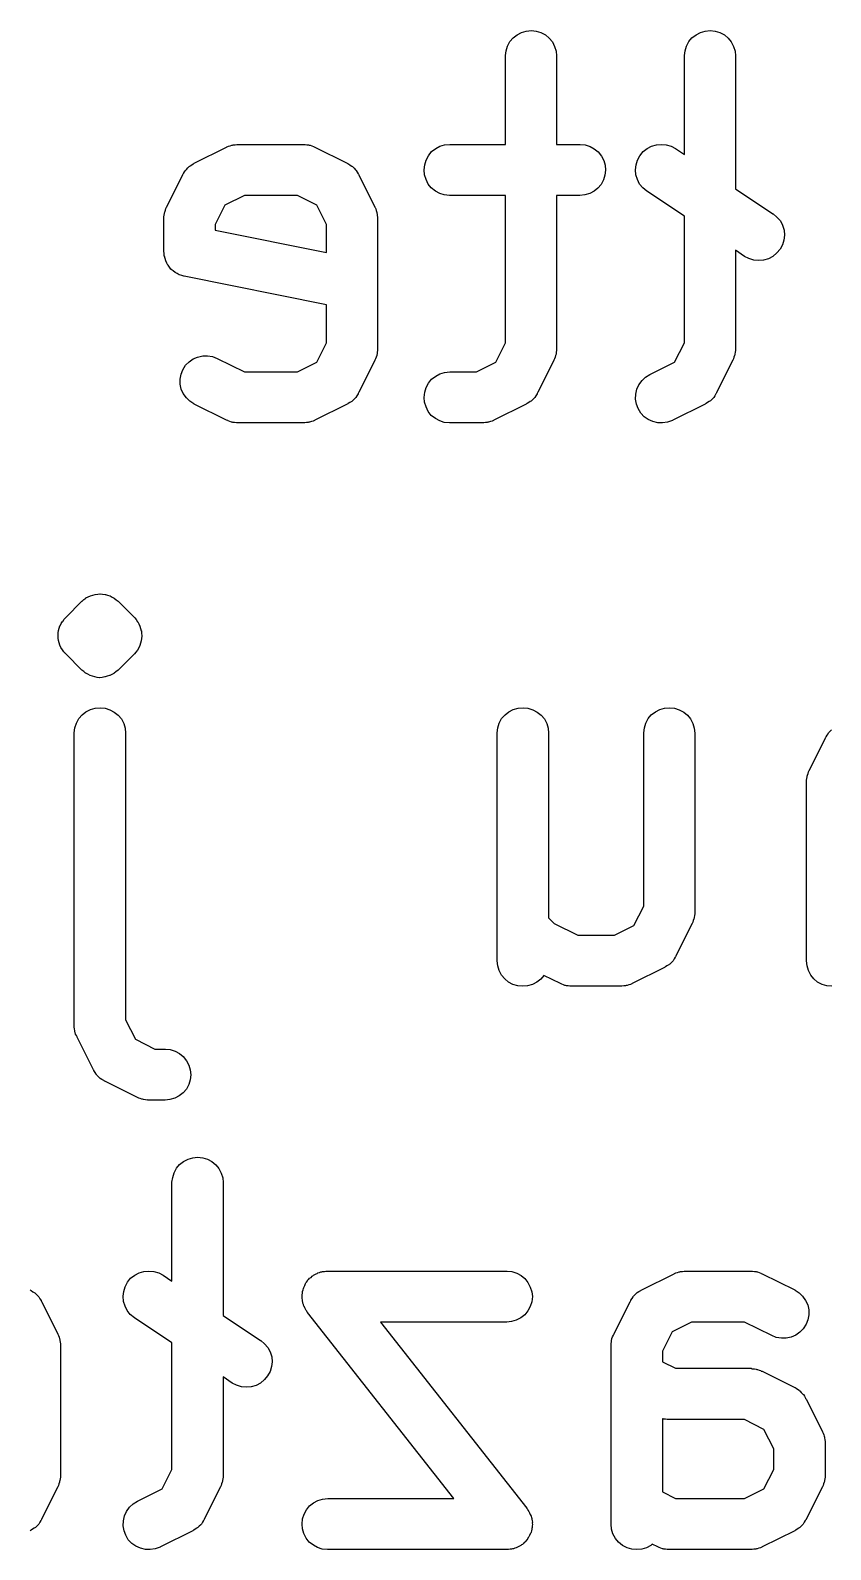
# Model space of a CAD drawing. Extents: x 131.5 to 184.4, y -145.8 to -137.7.
# Drawn here: x 167.382 to 169.724, y -145.467 to -141.017 of the extents above; entities that cross this region are included whole.
import ezdxf

# ---------------------------------------------------------------- set-up
doc = ezdxf.new("R2010")
doc.units = 0
doc.layers.add('BLACK', color=7, linetype='CONTINUOUS')

msp = doc.modelspace()

# ---------------------------------------------------------------- linework, layer by layer
at = {"layer": 'BLACK', "linetype": 'CONTINUOUS'}
for p, q in [((168.819, -141.023), (168.833, -141.019)), ((168.833, -141.019), (168.848, -141.017)), ((168.848, -141.017), (168.862, -141.019)), ((168.862, -141.019), (168.876, -141.023)), ((169.343, -141.023), (169.357, -141.019)), ((169.357, -141.019), (169.371, -141.017)), ((169.371, -141.017), (169.386, -141.019)), ((169.386, -141.019), (169.4, -141.023)), ((168.774, -141.077), (168.778, -141.063)), ((168.778, -141.063), (168.785, -141.05)), ((168.785, -141.05), (168.795, -141.039)), ((168.795, -141.039), (168.806, -141.03)), ((168.806, -141.03), (168.819, -141.023)), ((168.876, -141.023), (168.889, -141.03)), ((168.889, -141.03), (168.9, -141.04)), ((168.9, -141.04), (168.91, -141.051)), ((168.91, -141.051), (168.916, -141.064)), ((168.916, -141.064), (168.921, -141.078)), ((169.298, -141.077), (169.302, -141.063)), ((169.302, -141.063), (169.309, -141.05)), ((169.309, -141.05), (169.318, -141.039)), ((169.318, -141.039), (169.33, -141.03)), ((169.33, -141.03), (169.343, -141.023)), ((169.4, -141.023), (169.413, -141.03)), ((169.413, -141.03), (169.424, -141.04)), ((169.424, -141.04), (169.433, -141.051)), ((169.433, -141.051), (169.44, -141.064)), ((169.44, -141.064), (169.445, -141.078)), ((168.772, -141.091), (168.774, -141.077)), ((168.772, -141.092), (168.772, -141.091)), ((168.772, -141.351), (168.772, -141.092)), ((168.921, -141.078), (168.922, -141.092)), ((168.922, -141.092), (168.922, -141.351)), ((169.296, -141.091), (169.298, -141.077)), ((169.296, -141.092), (169.296, -141.091)), ((169.296, -141.381), (169.296, -141.092)), ((169.445, -141.078), (169.446, -141.092)), ((169.446, -141.092), (169.446, -141.481)), ((167.861, -141.406), (167.956, -141.359)), ((167.956, -141.359), (167.957, -141.358)), ((167.957, -141.358), (167.959, -141.357)), ((167.959, -141.357), (167.961, -141.356)), ((167.961, -141.356), (167.966, -141.355)), ((167.966, -141.355), (167.971, -141.353)), ((167.971, -141.353), (167.973, -141.353)), ((167.973, -141.353), (167.975, -141.352)), ((167.975, -141.352), (167.981, -141.352)), ((167.981, -141.352), (167.986, -141.351)), ((167.986, -141.351), (167.988, -141.351)), ((167.988, -141.351), (167.99, -141.351)), ((167.99, -141.351), (168.18, -141.351)), ((168.18, -141.351), (168.182, -141.351)), ((168.182, -141.351), (168.184, -141.351)), ((168.184, -141.351), (168.186, -141.351)), ((168.186, -141.351), (168.191, -141.352)), ((168.191, -141.352), (168.196, -141.352)), ((168.196, -141.352), (168.198, -141.353)), ((168.198, -141.353), (168.2, -141.353)), ((168.2, -141.353), (168.205, -141.355)), ((168.205, -141.355), (168.21, -141.357)), ((168.21, -141.357), (168.212, -141.358)), ((168.212, -141.358), (168.214, -141.359)), ((168.214, -141.359), (168.309, -141.406)), ((168.547, -141.384), (168.556, -141.372)), ((168.556, -141.372), (168.568, -141.363)), ((168.568, -141.363), (168.58, -141.356)), ((168.58, -141.356), (168.594, -141.352)), ((168.594, -141.352), (168.609, -141.351)), ((168.609, -141.351), (168.772, -141.351)), ((168.922, -141.351), (168.99, -141.351)), ((168.99, -141.351), (168.991, -141.351)), ((168.991, -141.351), (169.006, -141.352)), ((169.006, -141.352), (169.02, -141.357)), ((169.02, -141.357), (169.032, -141.364)), ((169.032, -141.364), (169.044, -141.373)), ((169.044, -141.373), (169.053, -141.385)), ((169.166, -141.384), (169.175, -141.372)), ((169.175, -141.372), (169.187, -141.363)), ((169.187, -141.363), (169.2, -141.356)), ((169.2, -141.356), (169.214, -141.352)), ((169.214, -141.352), (169.228, -141.351)), ((169.228, -141.351), (169.243, -141.352)), ((169.243, -141.352), (169.257, -141.356)), ((169.257, -141.356), (169.27, -141.363)), ((169.27, -141.363), (169.296, -141.381)), ((167.838, -141.424), (167.842, -141.42)), ((167.842, -141.42), (167.846, -141.416)), ((167.846, -141.416), (167.848, -141.415)), ((167.848, -141.415), (167.849, -141.414)), ((167.849, -141.414), (167.854, -141.411)), ((167.854, -141.411), (167.858, -141.408)), ((167.858, -141.408), (167.86, -141.407)), ((167.86, -141.407), (167.861, -141.406)), ((168.309, -141.406), (168.31, -141.407)), ((168.31, -141.407), (168.312, -141.408)), ((168.312, -141.408), (168.313, -141.408)), ((168.313, -141.408), (168.318, -141.412)), ((168.318, -141.412), (168.322, -141.415)), ((168.322, -141.415), (168.324, -141.416)), ((168.324, -141.416), (168.325, -141.417)), ((168.325, -141.417), (168.329, -141.421)), ((168.329, -141.421), (168.333, -141.425)), ((168.534, -141.425), (168.536, -141.411)), ((168.536, -141.411), (168.54, -141.397)), ((168.54, -141.397), (168.547, -141.384)), ((169.053, -141.385), (169.06, -141.398)), ((169.06, -141.398), (169.064, -141.412)), ((169.064, -141.412), (169.065, -141.426)), ((169.153, -141.425), (169.155, -141.411)), ((169.155, -141.411), (169.159, -141.397)), ((169.159, -141.397), (169.166, -141.384)), ((167.78, -141.535), (167.828, -141.44)), ((167.828, -141.439), (167.829, -141.437)), ((167.828, -141.44), (167.828, -141.439)), ((167.829, -141.437), (167.83, -141.436)), ((167.83, -141.436), (167.833, -141.431)), ((167.833, -141.431), (167.836, -141.427)), ((167.836, -141.427), (167.837, -141.425)), ((167.837, -141.425), (167.838, -141.424)), ((168.333, -141.425), (168.334, -141.426)), ((168.334, -141.426), (168.335, -141.427)), ((168.335, -141.427), (168.338, -141.432)), ((168.338, -141.432), (168.341, -141.437)), ((168.341, -141.437), (168.342, -141.438)), ((168.342, -141.438), (168.343, -141.44)), ((168.343, -141.44), (168.39, -141.535)), ((168.535, -141.44), (168.534, -141.425)), ((168.54, -141.454), (168.535, -141.44)), ((168.546, -141.467), (168.54, -141.454)), ((169.059, -141.455), (169.052, -141.468)), ((169.063, -141.441), (169.059, -141.455)), ((169.065, -141.426), (169.063, -141.441)), ((169.154, -141.44), (169.153, -141.425)), ((169.159, -141.454), (169.154, -141.44)), ((169.165, -141.467), (169.159, -141.454)), ((168.008, -141.501), (167.951, -141.529)), ((168.163, -141.501), (168.008, -141.501)), ((168.22, -141.529), (168.163, -141.501)), ((168.555, -141.478), (168.546, -141.467)), ((168.567, -141.488), (168.555, -141.478)), ((168.58, -141.495), (168.567, -141.488)), ((168.593, -141.499), (168.58, -141.495)), ((168.608, -141.501), (168.593, -141.499)), ((168.609, -141.501), (168.608, -141.501)), ((168.772, -141.501), (168.609, -141.501)), ((168.772, -141.932), (168.772, -141.501)), ((168.99, -141.501), (168.922, -141.501)), ((168.922, -141.501), (168.922, -141.95)), ((169.005, -141.499), (168.99, -141.501)), ((169.019, -141.495), (169.005, -141.499)), ((169.032, -141.488), (169.019, -141.495)), ((169.043, -141.479), (169.032, -141.488)), ((169.052, -141.468), (169.043, -141.479)), ((169.174, -141.478), (169.165, -141.467)), ((169.186, -141.488), (169.174, -141.478)), ((169.296, -141.561), (169.186, -141.488)), ((169.186, -141.488), (169.186, -141.488)), ((169.446, -141.481), (169.555, -141.554)), ((167.773, -141.558), (167.774, -141.553)), ((167.774, -141.551), (167.775, -141.549)), ((167.774, -141.553), (167.774, -141.551)), ((167.775, -141.549), (167.777, -141.544)), ((167.777, -141.544), (167.778, -141.539)), ((167.778, -141.539), (167.779, -141.537)), ((167.779, -141.537), (167.78, -141.535)), ((167.951, -141.529), (167.922, -141.586)), ((168.248, -141.586), (168.22, -141.529)), ((168.39, -141.535), (168.391, -141.536)), ((168.391, -141.536), (168.392, -141.538)), ((168.392, -141.538), (168.393, -141.54)), ((168.393, -141.54), (168.394, -141.545)), ((168.394, -141.545), (168.396, -141.55)), ((168.396, -141.55), (168.396, -141.552)), ((168.396, -141.552), (168.397, -141.554)), ((168.397, -141.554), (168.397, -141.559)), ((169.555, -141.554), (169.556, -141.554)), ((169.556, -141.554), (169.567, -141.564)), ((167.772, -141.563), (167.773, -141.558)), ((167.772, -141.565), (167.772, -141.563)), ((167.772, -141.568), (167.772, -141.565)), ((167.772, -141.569), (167.772, -141.568)), ((167.772, -141.664), (167.772, -141.569)), ((167.922, -141.586), (167.922, -141.602)), ((168.248, -141.668), (168.248, -141.586)), ((168.397, -141.559), (168.398, -141.564)), ((168.398, -141.564), (168.398, -141.566)), ((168.398, -141.566), (168.398, -141.569)), ((168.398, -141.569), (168.398, -141.95)), ((169.296, -141.932), (169.296, -141.561)), ((169.567, -141.564), (169.577, -141.575)), ((169.577, -141.575), (169.583, -141.588)), ((169.583, -141.588), (169.588, -141.602)), ((167.922, -141.602), (168.248, -141.668)), ((169.587, -141.631), (169.583, -141.645)), ((169.589, -141.617), (169.587, -141.631)), ((169.588, -141.602), (169.589, -141.617)), ((167.773, -141.671), (167.772, -141.664)), ((167.773, -141.678), (167.773, -141.671)), ((167.774, -141.678), (167.773, -141.678)), ((167.776, -141.685), (167.774, -141.678)), ((167.774, -141.678), (167.774, -141.678)), ((167.778, -141.692), (167.776, -141.685)), ((169.472, -141.679), (169.446, -141.661)), ((169.446, -141.661), (169.446, -141.95)), ((169.485, -141.685), (169.472, -141.679)), ((169.499, -141.69), (169.485, -141.685)), ((169.542, -141.686), (169.528, -141.69)), ((169.555, -141.679), (169.542, -141.686)), ((169.567, -141.669), (169.555, -141.679)), ((169.576, -141.658), (169.567, -141.669)), ((169.583, -141.645), (169.576, -141.658)), ((167.781, -141.699), (167.778, -141.692)), ((167.778, -141.692), (167.778, -141.692)), ((167.778, -141.692), (167.778, -141.692)), ((167.784, -141.705), (167.781, -141.699)), ((167.785, -141.705), (167.784, -141.705)), ((167.789, -141.711), (167.785, -141.705)), ((167.785, -141.705), (167.785, -141.705)), ((167.793, -141.716), (167.789, -141.711)), ((167.794, -141.716), (167.793, -141.716)), ((167.794, -141.717), (167.794, -141.716)), ((167.799, -141.721), (167.794, -141.717)), ((167.805, -141.726), (167.799, -141.721)), ((167.811, -141.729), (167.805, -141.726)), ((167.805, -141.726), (167.805, -141.726)), ((167.805, -141.726), (167.805, -141.726)), ((167.817, -141.733), (167.811, -141.729)), ((169.514, -141.691), (169.499, -141.69)), ((169.528, -141.69), (169.514, -141.691)), ((167.818, -141.733), (167.817, -141.733)), ((167.825, -141.735), (167.818, -141.733)), ((167.818, -141.733), (167.818, -141.733)), ((167.831, -141.737), (167.825, -141.735)), ((167.832, -141.737), (167.831, -141.737)), ((168.248, -141.821), (167.832, -141.737)), ((167.832, -141.737), (167.832, -141.737)), ((167.832, -141.737), (167.832, -141.737)), ((167.832, -141.737), (167.832, -141.737)), ((168.248, -141.932), (168.248, -141.821)), ((168.22, -141.989), (168.248, -141.932)), ((168.398, -141.955), (168.397, -141.96)), ((168.398, -141.95), (168.398, -141.951)), ((168.398, -141.951), (168.398, -141.953)), ((168.398, -141.953), (168.398, -141.955)), ((168.744, -141.989), (168.772, -141.932)), ((168.922, -141.955), (168.921, -141.96)), ((168.922, -141.95), (168.922, -141.951)), ((168.922, -141.951), (168.922, -141.953)), ((168.922, -141.953), (168.922, -141.955)), ((169.267, -141.989), (169.296, -141.932)), ((169.446, -141.955), (169.445, -141.96)), ((169.446, -141.95), (169.446, -141.951)), ((169.446, -141.951), (169.446, -141.953)), ((169.446, -141.953), (169.446, -141.955)), ((167.828, -142.011), (167.836, -141.998)), ((167.836, -141.998), (167.846, -141.988)), ((167.846, -141.988), (167.858, -141.979)), ((167.858, -141.979), (167.871, -141.974)), ((167.871, -141.974), (167.886, -141.97)), ((167.886, -141.97), (167.9, -141.97)), ((167.9, -141.97), (167.915, -141.972)), ((167.915, -141.972), (167.928, -141.978)), ((167.928, -141.978), (168.008, -142.017)), ((168.163, -142.017), (168.22, -141.989)), ((168.39, -141.983), (168.343, -142.078)), ((168.391, -141.981), (168.39, -141.983)), ((168.392, -141.979), (168.391, -141.981)), ((168.394, -141.974), (168.392, -141.979)), ((168.396, -141.969), (168.394, -141.974)), ((168.397, -141.965), (168.396, -141.967)), ((168.396, -141.967), (168.396, -141.969)), ((168.397, -141.96), (168.397, -141.965)), ((168.687, -142.017), (168.744, -141.989)), ((168.914, -141.983), (168.867, -142.078)), ((168.915, -141.981), (168.914, -141.983)), ((168.916, -141.979), (168.915, -141.981)), ((168.918, -141.974), (168.916, -141.979)), ((168.919, -141.969), (168.918, -141.974)), ((168.92, -141.967), (168.919, -141.969)), ((168.921, -141.965), (168.92, -141.967)), ((168.921, -141.96), (168.921, -141.965)), ((169.195, -142.025), (169.267, -141.989)), ((169.438, -141.983), (169.39, -142.078)), ((169.439, -141.981), (169.438, -141.983)), ((169.44, -141.979), (169.439, -141.981)), ((169.441, -141.974), (169.44, -141.979)), ((169.443, -141.969), (169.441, -141.974)), ((169.444, -141.967), (169.443, -141.969)), ((169.445, -141.96), (169.444, -141.965)), ((169.444, -141.965), (169.444, -141.967)), ((167.82, -142.039), (167.823, -142.024)), ((167.82, -142.053), (167.82, -142.039)), ((167.823, -142.024), (167.828, -142.011)), ((168.008, -142.017), (168.163, -142.017)), ((168.547, -142.05), (168.556, -142.039)), ((168.556, -142.039), (168.568, -142.03)), ((168.568, -142.03), (168.58, -142.023)), ((168.58, -142.023), (168.594, -142.019)), ((168.594, -142.019), (168.609, -142.017)), ((168.609, -142.017), (168.687, -142.017)), ((169.163, -142.055), (169.172, -142.043)), ((169.172, -142.043), (169.182, -142.033)), ((169.182, -142.033), (169.195, -142.025)), ((167.823, -142.068), (167.82, -142.053)), ((167.829, -142.081), (167.823, -142.068)), ((167.838, -142.093), (167.829, -142.081)), ((168.337, -142.087), (168.334, -142.092)), ((168.341, -142.082), (168.337, -142.087)), ((168.342, -142.079), (168.341, -142.081)), ((168.341, -142.081), (168.341, -142.082)), ((168.343, -142.078), (168.342, -142.079)), ((168.534, -142.092), (168.536, -142.077)), ((168.536, -142.077), (168.54, -142.063)), ((168.54, -142.063), (168.547, -142.05)), ((168.861, -142.087), (168.858, -142.092)), ((168.865, -142.082), (168.861, -142.087)), ((168.866, -142.079), (168.865, -142.081)), ((168.865, -142.081), (168.865, -142.082)), ((168.867, -142.078), (168.866, -142.079)), ((169.153, -142.097), (169.154, -142.083)), ((169.154, -142.083), (169.157, -142.068)), ((169.157, -142.068), (169.163, -142.055)), ((169.385, -142.087), (169.382, -142.092)), ((169.388, -142.082), (169.385, -142.087)), ((169.389, -142.081), (169.388, -142.082)), ((169.39, -142.079), (169.389, -142.081)), ((169.39, -142.078), (169.39, -142.079)), ((167.848, -142.103), (167.838, -142.093)), ((167.86, -142.111), (167.848, -142.103)), ((167.861, -142.112), (167.86, -142.111)), ((167.956, -142.159), (167.861, -142.112)), ((168.309, -142.112), (168.214, -142.159)), ((168.311, -142.111), (168.309, -142.112)), ((168.312, -142.11), (168.311, -142.111)), ((168.317, -142.107), (168.312, -142.11)), ((168.322, -142.104), (168.317, -142.107)), ((168.323, -142.103), (168.322, -142.104)), ((168.324, -142.102), (168.323, -142.103)), ((168.328, -142.098), (168.324, -142.102)), ((168.332, -142.094), (168.328, -142.098)), ((168.333, -142.093), (168.332, -142.094)), ((168.334, -142.092), (168.333, -142.093)), ((168.535, -142.106), (168.534, -142.092)), ((168.54, -142.12), (168.535, -142.106)), ((168.546, -142.133), (168.54, -142.12)), ((168.555, -142.145), (168.546, -142.133)), ((168.833, -142.112), (168.738, -142.159)), ((168.834, -142.111), (168.833, -142.112)), ((168.836, -142.11), (168.834, -142.111)), ((168.841, -142.107), (168.836, -142.11)), ((168.845, -142.104), (168.841, -142.107)), ((168.847, -142.103), (168.845, -142.104)), ((168.848, -142.102), (168.847, -142.103)), ((168.852, -142.098), (168.848, -142.102)), ((168.856, -142.094), (168.852, -142.098)), ((168.857, -142.093), (168.856, -142.094)), ((168.858, -142.092), (168.857, -142.093)), ((169.156, -142.112), (169.153, -142.097)), ((169.161, -142.125), (169.156, -142.112)), ((169.168, -142.138), (169.161, -142.125)), ((169.357, -142.112), (169.262, -142.159)), ((169.358, -142.111), (169.357, -142.112)), ((169.36, -142.11), (169.358, -142.111)), ((169.364, -142.107), (169.36, -142.11)), ((169.369, -142.104), (169.364, -142.107)), ((169.37, -142.103), (169.369, -142.104)), ((169.372, -142.102), (169.37, -142.103)), ((169.376, -142.098), (169.372, -142.102)), ((169.38, -142.094), (169.376, -142.098)), ((169.381, -142.093), (169.38, -142.094)), ((169.382, -142.092), (169.381, -142.093)), ((167.959, -142.16), (167.956, -142.159)), ((167.96, -142.161), (167.959, -142.16)), ((167.965, -142.163), (167.96, -142.161)), ((167.97, -142.165), (167.965, -142.163)), ((167.972, -142.165), (167.97, -142.165)), ((167.974, -142.166), (167.972, -142.165)), ((167.979, -142.166), (167.974, -142.166)), ((167.985, -142.167), (167.979, -142.166)), ((167.987, -142.167), (167.985, -142.167)), ((167.989, -142.167), (167.987, -142.167)), ((167.99, -142.167), (167.989, -142.167)), ((168.18, -142.167), (167.99, -142.167)), ((168.183, -142.167), (168.18, -142.167)), ((168.185, -142.167), (168.183, -142.167)), ((168.19, -142.166), (168.185, -142.167)), ((168.195, -142.166), (168.19, -142.166)), ((168.197, -142.165), (168.195, -142.166)), ((168.199, -142.165), (168.197, -142.165)), ((168.204, -142.163), (168.199, -142.165)), ((168.209, -142.162), (168.204, -142.163)), ((168.211, -142.161), (168.209, -142.162)), ((168.213, -142.16), (168.211, -142.161)), ((168.214, -142.159), (168.213, -142.16)), ((168.567, -142.154), (168.555, -142.145)), ((168.58, -142.161), (168.567, -142.154)), ((168.593, -142.166), (168.58, -142.161)), ((168.608, -142.167), (168.593, -142.166)), ((168.609, -142.167), (168.608, -142.167)), ((168.704, -142.167), (168.609, -142.167)), ((168.706, -142.167), (168.704, -142.167)), ((168.709, -142.167), (168.706, -142.167)), ((168.714, -142.166), (168.709, -142.167)), ((168.719, -142.166), (168.714, -142.166)), ((168.721, -142.165), (168.719, -142.166)), ((168.723, -142.165), (168.721, -142.165)), ((168.728, -142.163), (168.723, -142.165)), ((168.733, -142.162), (168.728, -142.163)), ((168.735, -142.161), (168.733, -142.162)), ((168.737, -142.16), (168.735, -142.161)), ((168.738, -142.159), (168.737, -142.16)), ((169.178, -142.149), (169.168, -142.138)), ((169.19, -142.157), (169.178, -142.149)), ((169.204, -142.163), (169.19, -142.157)), ((169.218, -142.167), (169.204, -142.163)), ((169.232, -142.167), (169.218, -142.167)), ((169.247, -142.165), (169.232, -142.167)), ((169.261, -142.16), (169.247, -142.165)), ((169.262, -142.159), (169.261, -142.16)), ((167.579, -142.668), (167.585, -142.667)), ((167.585, -142.667), (167.586, -142.667)), ((167.586, -142.667), (167.586, -142.667)), ((167.586, -142.667), (167.586, -142.667)), ((167.586, -142.667), (167.586, -142.667)), ((167.586, -142.667), (167.593, -142.668)), ((167.485, -142.737), (167.532, -142.689)), ((167.532, -142.689), (167.533, -142.689)), ((167.533, -142.689), (167.538, -142.684)), ((167.533, -142.689), (167.533, -142.689)), ((167.533, -142.689), (167.533, -142.689)), ((167.533, -142.689), (167.533, -142.689)), ((167.533, -142.689), (167.533, -142.689)), ((167.533, -142.689), (167.533, -142.689)), ((167.533, -142.689), (167.533, -142.689)), ((167.538, -142.684), (167.544, -142.68)), ((167.544, -142.679), (167.551, -142.676)), ((167.544, -142.68), (167.544, -142.679)), ((167.544, -142.68), (167.544, -142.68)), ((167.544, -142.68), (167.544, -142.68)), ((167.544, -142.68), (167.544, -142.68)), ((167.551, -142.676), (167.557, -142.673)), ((167.557, -142.673), (167.564, -142.671)), ((167.557, -142.673), (167.557, -142.673)), ((167.557, -142.673), (167.557, -142.673)), ((167.557, -142.673), (167.557, -142.673)), ((167.557, -142.673), (167.557, -142.673)), ((167.564, -142.671), (167.571, -142.669)), ((167.571, -142.669), (167.579, -142.668)), ((167.571, -142.669), (167.571, -142.669)), ((167.571, -142.669), (167.571, -142.669)), ((167.571, -142.669), (167.571, -142.669)), ((167.571, -142.669), (167.571, -142.669)), ((167.593, -142.668), (167.6, -142.669)), ((167.6, -142.669), (167.6, -142.669)), ((167.6, -142.669), (167.6, -142.669)), ((167.6, -142.669), (167.6, -142.669)), ((167.6, -142.669), (167.601, -142.669)), ((167.601, -142.669), (167.607, -142.671)), ((167.607, -142.671), (167.614, -142.673)), ((167.614, -142.673), (167.614, -142.673)), ((167.614, -142.673), (167.614, -142.673)), ((167.614, -142.673), (167.614, -142.673)), ((167.614, -142.673), (167.615, -142.673)), ((167.615, -142.673), (167.621, -142.677)), ((167.621, -142.677), (167.627, -142.68)), ((167.627, -142.68), (167.627, -142.68)), ((167.627, -142.68), (167.627, -142.68)), ((167.627, -142.68), (167.627, -142.68)), ((167.627, -142.68), (167.627, -142.68)), ((167.627, -142.68), (167.633, -142.685)), ((167.633, -142.685), (167.638, -142.689)), ((167.638, -142.689), (167.686, -142.737)), ((167.469, -142.761), (167.472, -142.754)), ((167.472, -142.754), (167.475, -142.748)), ((167.475, -142.748), (167.475, -142.748)), ((167.475, -142.748), (167.476, -142.748)), ((167.476, -142.748), (167.48, -142.742)), ((167.48, -142.742), (167.485, -142.737)), ((167.686, -142.737), (167.686, -142.737)), ((167.686, -142.737), (167.686, -142.737)), ((167.686, -142.737), (167.686, -142.737)), ((167.686, -142.737), (167.687, -142.738)), ((167.687, -142.738), (167.691, -142.743)), ((167.691, -142.743), (167.695, -142.749)), ((167.695, -142.749), (167.696, -142.749)), ((167.696, -142.749), (167.696, -142.749)), ((167.696, -142.749), (167.699, -142.755)), ((167.699, -142.755), (167.702, -142.762)), ((167.463, -142.782), (167.464, -142.775)), ((167.463, -142.789), (167.463, -142.782)), ((167.463, -142.79), (167.463, -142.789)), ((167.463, -142.789), (167.463, -142.789)), ((167.463, -142.797), (167.463, -142.79)), ((167.464, -142.804), (167.463, -142.797)), ((167.464, -142.775), (167.466, -142.768)), ((167.464, -142.775), (167.464, -142.775)), ((167.464, -142.775), (167.464, -142.775)), ((167.466, -142.768), (167.468, -142.761)), ((167.468, -142.761), (167.469, -142.761)), ((167.469, -142.761), (167.469, -142.761)), ((167.702, -142.762), (167.702, -142.762)), ((167.702, -142.762), (167.702, -142.762)), ((167.702, -142.762), (167.704, -142.769)), ((167.704, -142.769), (167.706, -142.776)), ((167.706, -142.776), (167.707, -142.776)), ((167.707, -142.798), (167.706, -142.805)), ((167.707, -142.776), (167.707, -142.776)), ((167.707, -142.776), (167.707, -142.783)), ((167.707, -142.783), (167.708, -142.79)), ((167.708, -142.791), (167.707, -142.798)), ((167.708, -142.79), (167.708, -142.791)), ((167.708, -142.791), (167.708, -142.791)), ((167.466, -142.811), (167.464, -142.804)), ((167.464, -142.804), (167.464, -142.804)), ((167.464, -142.804), (167.464, -142.804)), ((167.468, -142.818), (167.466, -142.811)), ((167.471, -142.825), (167.468, -142.818)), ((167.468, -142.818), (167.468, -142.818)), ((167.468, -142.818), (167.468, -142.818)), ((167.475, -142.831), (167.471, -142.825)), ((167.479, -142.837), (167.475, -142.831)), ((167.475, -142.831), (167.475, -142.831)), ((167.475, -142.831), (167.475, -142.831)), ((167.484, -142.842), (167.479, -142.837)), ((167.484, -142.843), (167.484, -142.842)), ((167.485, -142.843), (167.484, -142.843)), ((167.484, -142.843), (167.484, -142.843)), ((167.484, -142.843), (167.484, -142.843)), ((167.532, -142.891), (167.485, -142.843)), ((167.686, -142.843), (167.638, -142.891)), ((167.69, -142.838), (167.686, -142.843)), ((167.695, -142.832), (167.69, -142.838)), ((167.699, -142.826), (167.695, -142.832)), ((167.695, -142.832), (167.695, -142.832)), ((167.695, -142.832), (167.695, -142.832)), ((167.702, -142.819), (167.699, -142.826)), ((167.704, -142.812), (167.702, -142.819)), ((167.702, -142.819), (167.702, -142.819)), ((167.702, -142.819), (167.702, -142.819)), ((167.706, -142.805), (167.704, -142.812)), ((167.706, -142.805), (167.706, -142.805)), ((167.706, -142.805), (167.706, -142.805)), ((167.538, -142.895), (167.532, -142.891)), ((167.543, -142.9), (167.538, -142.895)), ((167.544, -142.9), (167.543, -142.9)), ((167.543, -142.9), (167.543, -142.9)), ((167.543, -142.9), (167.543, -142.9)), ((167.543, -142.9), (167.543, -142.9)), ((167.55, -142.903), (167.544, -142.9)), ((167.556, -142.907), (167.55, -142.903)), ((167.563, -142.909), (167.556, -142.907)), ((167.556, -142.907), (167.556, -142.907)), ((167.556, -142.907), (167.556, -142.907)), ((167.556, -142.907), (167.556, -142.907)), ((167.556, -142.907), (167.556, -142.907)), ((167.57, -142.911), (167.563, -142.909)), ((167.577, -142.912), (167.57, -142.911)), ((167.57, -142.911), (167.57, -142.911)), ((167.57, -142.911), (167.57, -142.911)), ((167.57, -142.911), (167.57, -142.911)), ((167.57, -142.911), (167.57, -142.911)), ((167.584, -142.913), (167.577, -142.912)), ((167.585, -142.913), (167.584, -142.913)), ((167.592, -142.912), (167.585, -142.913)), ((167.585, -142.913), (167.585, -142.913)), ((167.585, -142.913), (167.585, -142.913)), ((167.585, -142.913), (167.585, -142.913)), ((167.599, -142.911), (167.592, -142.912)), ((167.6, -142.911), (167.599, -142.911)), ((167.599, -142.911), (167.599, -142.911)), ((167.599, -142.911), (167.599, -142.911)), ((167.599, -142.911), (167.599, -142.911)), ((167.606, -142.909), (167.6, -142.911)), ((167.613, -142.907), (167.606, -142.909)), ((167.614, -142.907), (167.613, -142.907)), ((167.613, -142.907), (167.613, -142.907)), ((167.613, -142.907), (167.613, -142.907)), ((167.613, -142.907), (167.613, -142.907)), ((167.62, -142.904), (167.614, -142.907)), ((167.626, -142.901), (167.62, -142.904)), ((167.627, -142.9), (167.626, -142.9)), ((167.626, -142.9), (167.626, -142.9)), ((167.626, -142.9), (167.626, -142.9)), ((167.626, -142.9), (167.626, -142.901)), ((167.632, -142.896), (167.627, -142.9)), ((167.638, -142.891), (167.632, -142.896)), ((167.638, -142.891), (167.638, -142.891)), ((167.638, -142.891), (167.638, -142.891)), ((167.638, -142.891), (167.638, -142.891)), ((167.638, -142.891), (167.638, -142.891)), ((167.638, -142.891), (167.638, -142.891)), ((167.638, -142.891), (167.638, -142.891)), ((167.638, -142.891), (167.638, -142.891)), ((167.523, -143.033), (167.533, -143.022)), ((167.533, -143.022), (167.544, -143.013)), ((167.544, -143.013), (167.557, -143.006)), ((167.557, -143.006), (167.571, -143.002)), ((167.571, -143.002), (167.586, -143.001)), ((167.586, -143.001), (167.6, -143.002)), ((167.6, -143.002), (167.614, -143.007)), ((167.614, -143.007), (167.627, -143.014)), ((167.627, -143.014), (167.638, -143.023)), ((167.638, -143.023), (167.648, -143.034)), ((168.761, -143.033), (168.771, -143.022)), ((168.771, -143.022), (168.782, -143.013)), ((168.782, -143.013), (168.795, -143.006)), ((168.795, -143.006), (168.809, -143.002)), ((168.809, -143.002), (168.824, -143.001)), ((168.824, -143.001), (168.838, -143.002)), ((168.838, -143.002), (168.852, -143.007)), ((168.852, -143.007), (168.865, -143.014)), ((168.865, -143.014), (168.877, -143.023)), ((168.877, -143.023), (168.886, -143.034)), ((169.19, -143.033), (169.199, -143.022)), ((169.199, -143.022), (169.211, -143.013)), ((169.211, -143.013), (169.224, -143.006)), ((169.224, -143.006), (169.238, -143.002)), ((169.238, -143.002), (169.252, -143.001)), ((169.252, -143.001), (169.267, -143.002)), ((169.267, -143.002), (169.281, -143.007)), ((169.281, -143.007), (169.294, -143.014)), ((169.294, -143.014), (169.305, -143.023)), ((169.305, -143.023), (169.314, -143.034)), ((167.51, -143.075), (167.512, -143.06)), ((167.512, -143.06), (167.516, -143.046)), ((167.516, -143.046), (167.523, -143.033)), ((167.648, -143.034), (167.655, -143.047)), ((167.655, -143.047), (167.659, -143.061)), ((167.659, -143.061), (167.66, -143.076)), ((168.748, -143.075), (168.75, -143.06)), ((168.75, -143.06), (168.754, -143.046)), ((168.754, -143.046), (168.761, -143.033)), ((168.886, -143.034), (168.893, -143.047)), ((168.893, -143.047), (168.897, -143.061)), ((168.897, -143.061), (168.898, -143.076)), ((169.177, -143.075), (169.179, -143.06)), ((169.179, -143.06), (169.183, -143.046)), ((169.183, -143.046), (169.19, -143.033)), ((169.314, -143.034), (169.321, -143.047)), ((169.321, -143.047), (169.325, -143.061)), ((169.325, -143.061), (169.327, -143.076)), ((169.723, -143.07), (169.727, -143.066)), ((167.51, -143.076), (167.51, -143.075)), ((167.51, -143.933), (167.51, -143.076)), ((167.66, -143.076), (167.66, -143.915)), ((168.748, -143.076), (168.748, -143.075)), ((168.748, -143.742), (168.748, -143.076)), ((168.898, -143.076), (168.898, -143.616)), ((169.177, -143.076), (169.177, -143.075)), ((169.177, -143.582), (169.177, -143.076)), ((169.327, -143.076), (169.327, -143.6)), ((169.661, -143.185), (169.709, -143.09)), ((169.709, -143.089), (169.71, -143.087)), ((169.709, -143.09), (169.709, -143.089)), ((169.71, -143.087), (169.711, -143.086)), ((169.711, -143.086), (169.714, -143.081)), ((169.714, -143.081), (169.717, -143.077)), ((169.717, -143.077), (169.718, -143.075)), ((169.718, -143.075), (169.719, -143.074)), ((169.719, -143.074), (169.723, -143.07)), ((169.655, -143.201), (169.656, -143.199)), ((169.655, -143.203), (169.655, -143.201)), ((169.656, -143.199), (169.658, -143.194)), ((169.658, -143.194), (169.659, -143.189)), ((169.659, -143.189), (169.66, -143.187)), ((169.66, -143.187), (169.661, -143.185)), ((169.653, -143.213), (169.654, -143.208)), ((169.653, -143.215), (169.653, -143.213)), ((169.653, -143.218), (169.653, -143.215)), ((169.653, -143.219), (169.653, -143.218)), ((169.653, -143.742), (169.653, -143.219)), ((169.654, -143.208), (169.655, -143.203)), ((169.148, -143.639), (169.177, -143.582)), ((169.327, -143.6), (169.327, -143.601)), ((169.327, -143.601), (169.327, -143.603)), ((168.898, -143.616), (168.915, -143.633)), ((168.915, -143.633), (168.984, -143.667)), ((169.091, -143.667), (169.148, -143.639)), ((169.319, -143.633), (169.271, -143.728)), ((169.32, -143.631), (169.319, -143.633)), ((169.321, -143.629), (169.32, -143.631)), ((169.322, -143.624), (169.321, -143.629)), ((169.324, -143.619), (169.322, -143.624)), ((169.325, -143.617), (169.324, -143.619)), ((169.326, -143.61), (169.325, -143.615)), ((169.325, -143.615), (169.325, -143.617)), ((169.327, -143.605), (169.326, -143.61)), ((169.327, -143.603), (169.327, -143.605)), ((168.984, -143.667), (169.091, -143.667)), ((169.269, -143.732), (169.266, -143.737)), ((169.27, -143.731), (169.269, -143.732)), ((169.271, -143.729), (169.27, -143.731)), ((169.271, -143.728), (169.271, -143.729)), ((168.75, -143.757), (168.748, -143.742)), ((168.754, -143.771), (168.75, -143.757)), ((168.761, -143.784), (168.754, -143.771)), ((169.238, -143.762), (169.143, -143.809)), ((169.239, -143.761), (169.238, -143.762)), ((169.241, -143.76), (169.239, -143.761)), ((169.245, -143.757), (169.241, -143.76)), ((169.25, -143.754), (169.245, -143.757)), ((169.251, -143.753), (169.25, -143.754)), ((169.253, -143.752), (169.251, -143.753)), ((169.257, -143.748), (169.253, -143.752)), ((169.261, -143.744), (169.257, -143.748)), ((169.262, -143.743), (169.261, -143.744)), ((169.263, -143.742), (169.262, -143.743)), ((169.266, -143.737), (169.263, -143.742)), ((169.655, -143.757), (169.653, -143.742)), ((169.659, -143.771), (169.655, -143.757)), ((169.666, -143.784), (169.659, -143.771)), ((168.77, -143.795), (168.761, -143.784)), ((168.781, -143.805), (168.77, -143.795)), ((168.794, -143.812), (168.781, -143.805)), ((168.808, -143.816), (168.794, -143.812)), ((168.823, -143.817), (168.808, -143.816)), ((168.837, -143.816), (168.823, -143.817)), ((168.851, -143.812), (168.837, -143.816)), ((168.864, -143.805), (168.851, -143.812)), ((168.876, -143.796), (168.864, -143.805)), ((168.885, -143.785), (168.876, -143.796)), ((168.933, -143.809), (168.885, -143.785)), ((168.935, -143.81), (168.933, -143.809)), ((168.937, -143.811), (168.935, -143.81)), ((168.942, -143.813), (168.937, -143.811)), ((168.946, -143.815), (168.942, -143.813)), ((168.948, -143.815), (168.946, -143.815)), ((168.951, -143.816), (168.948, -143.815)), ((168.956, -143.816), (168.951, -143.816)), ((168.961, -143.817), (168.956, -143.816)), ((168.963, -143.817), (168.961, -143.817)), ((168.965, -143.817), (168.963, -143.817)), ((168.966, -143.817), (168.965, -143.817)), ((169.109, -143.817), (168.966, -143.817)), ((169.111, -143.817), (169.109, -143.817)), ((169.113, -143.817), (169.111, -143.817)), ((169.119, -143.816), (169.113, -143.817)), ((169.124, -143.816), (169.119, -143.816)), ((169.126, -143.815), (169.124, -143.816)), ((169.128, -143.815), (169.126, -143.815)), ((169.133, -143.813), (169.128, -143.815)), ((169.138, -143.812), (169.133, -143.813)), ((169.14, -143.811), (169.138, -143.812)), ((169.142, -143.81), (169.14, -143.811)), ((169.143, -143.809), (169.142, -143.81)), ((169.675, -143.795), (169.666, -143.784)), ((169.686, -143.805), (169.675, -143.795)), ((169.699, -143.812), (169.686, -143.805)), ((169.713, -143.816), (169.699, -143.812)), ((169.728, -143.817), (169.713, -143.816)), ((167.51, -143.935), (167.51, -143.933)), ((167.51, -143.937), (167.51, -143.935)), ((167.511, -143.942), (167.51, -143.937)), ((167.512, -143.947), (167.511, -143.942)), ((167.512, -143.95), (167.512, -143.947)), ((167.513, -143.952), (167.512, -143.95)), ((167.514, -143.957), (167.513, -143.952)), ((167.516, -143.961), (167.514, -143.957)), ((167.66, -143.915), (167.689, -143.972)), ((167.517, -143.963), (167.516, -143.961)), ((167.518, -143.965), (167.517, -143.963)), ((167.518, -143.966), (167.518, -143.965)), ((167.566, -144.062), (167.518, -143.966)), ((167.689, -143.972), (167.746, -144.001)), ((167.746, -144.001), (167.776, -144.001)), ((167.776, -144.001), (167.777, -144.001)), ((167.777, -144.001), (167.791, -144.002)), ((167.791, -144.002), (167.805, -144.007)), ((167.805, -144.007), (167.818, -144.014)), ((167.818, -144.014), (167.829, -144.023)), ((167.829, -144.023), (167.838, -144.035)), ((167.838, -144.035), (167.845, -144.048)), ((167.567, -144.063), (167.566, -144.062)), ((167.567, -144.064), (167.567, -144.063)), ((167.571, -144.069), (167.567, -144.064)), ((167.574, -144.074), (167.571, -144.069)), ((167.575, -144.075), (167.574, -144.074)), ((167.576, -144.077), (167.575, -144.075)), ((167.58, -144.081), (167.576, -144.077)), ((167.584, -144.085), (167.58, -144.081)), ((167.585, -144.086), (167.584, -144.085)), ((167.586, -144.087), (167.585, -144.086)), ((167.591, -144.09), (167.586, -144.087)), ((167.596, -144.093), (167.591, -144.09)), ((167.845, -144.048), (167.849, -144.062)), ((167.849, -144.091), (167.845, -144.105)), ((167.849, -144.062), (167.851, -144.076)), ((167.851, -144.076), (167.849, -144.091)), ((167.597, -144.094), (167.596, -144.093)), ((167.598, -144.095), (167.597, -144.094)), ((167.599, -144.095), (167.598, -144.095)), ((167.695, -144.143), (167.599, -144.095)), ((167.829, -144.129), (167.817, -144.138)), ((167.838, -144.118), (167.829, -144.129)), ((167.845, -144.105), (167.838, -144.118)), ((167.697, -144.144), (167.695, -144.143)), ((167.699, -144.145), (167.697, -144.144)), ((167.703, -144.146), (167.699, -144.145)), ((167.708, -144.148), (167.703, -144.146)), ((167.71, -144.148), (167.708, -144.148)), ((167.713, -144.149), (167.71, -144.148)), ((167.718, -144.15), (167.713, -144.149)), ((167.723, -144.151), (167.718, -144.15)), ((167.725, -144.15), (167.723, -144.151)), ((167.727, -144.151), (167.725, -144.15)), ((167.728, -144.151), (167.727, -144.151)), ((167.776, -144.151), (167.728, -144.151)), ((167.79, -144.149), (167.776, -144.151)), ((167.804, -144.145), (167.79, -144.149)), ((167.817, -144.138), (167.804, -144.145)), ((167.802, -144.363), (167.809, -144.35)), ((167.809, -144.35), (167.818, -144.339)), ((167.818, -144.339), (167.83, -144.33)), ((167.83, -144.33), (167.843, -144.323)), ((167.843, -144.323), (167.857, -144.319)), ((167.857, -144.319), (167.871, -144.317)), ((167.871, -144.317), (167.886, -144.319)), ((167.886, -144.319), (167.9, -144.323)), ((167.9, -144.323), (167.913, -144.33)), ((167.913, -144.33), (167.924, -144.34)), ((167.924, -144.34), (167.933, -144.351)), ((167.933, -144.351), (167.94, -144.364)), ((167.796, -144.391), (167.798, -144.377)), ((167.796, -144.392), (167.796, -144.391)), ((167.796, -144.681), (167.796, -144.392)), ((167.798, -144.377), (167.802, -144.363)), ((167.94, -144.364), (167.945, -144.378)), ((167.945, -144.378), (167.946, -144.392)), ((167.946, -144.392), (167.946, -144.781)), ((167.675, -144.672), (167.687, -144.663)), ((167.687, -144.663), (167.7, -144.656)), ((167.7, -144.656), (167.714, -144.652)), ((167.714, -144.652), (167.728, -144.651)), ((167.728, -144.651), (167.743, -144.652)), ((167.743, -144.652), (167.757, -144.656)), ((167.757, -144.656), (167.77, -144.663)), ((167.77, -144.663), (167.796, -144.681)), ((168.203, -144.67), (168.206, -144.666)), ((168.206, -144.666), (168.208, -144.665)), ((168.208, -144.665), (168.21, -144.663)), ((168.21, -144.663), (168.214, -144.661)), ((168.214, -144.661), (168.218, -144.659)), ((168.218, -144.659), (168.221, -144.658)), ((168.221, -144.658), (168.223, -144.656)), ((168.223, -144.656), (168.228, -144.655)), ((168.228, -144.655), (168.232, -144.653)), ((168.232, -144.653), (168.235, -144.653)), ((168.235, -144.653), (168.237, -144.652)), ((168.237, -144.652), (168.242, -144.652)), ((168.242, -144.652), (168.246, -144.651)), ((168.246, -144.651), (168.249, -144.651)), ((168.249, -144.651), (168.252, -144.651)), ((168.252, -144.651), (168.776, -144.651)), ((168.776, -144.651), (168.777, -144.651)), ((168.777, -144.651), (168.791, -144.652)), ((168.791, -144.652), (168.805, -144.657)), ((168.805, -144.657), (168.818, -144.664)), ((168.818, -144.664), (168.829, -144.673)), ((169.171, -144.706), (169.266, -144.659)), ((169.266, -144.659), (169.267, -144.658)), ((169.267, -144.658), (169.269, -144.657)), ((169.269, -144.657), (169.271, -144.656)), ((169.271, -144.656), (169.276, -144.655)), ((169.276, -144.655), (169.281, -144.653)), ((169.281, -144.653), (169.283, -144.653)), ((169.283, -144.653), (169.285, -144.652)), ((169.285, -144.652), (169.29, -144.652)), ((169.29, -144.652), (169.295, -144.651)), ((169.295, -144.651), (169.297, -144.651)), ((169.297, -144.651), (169.3, -144.651)), ((169.3, -144.651), (169.49, -144.651)), ((169.49, -144.651), (169.491, -144.651)), ((169.491, -144.651), (169.493, -144.651)), ((169.493, -144.651), (169.495, -144.651)), ((169.495, -144.651), (169.501, -144.652)), ((169.501, -144.652), (169.506, -144.652)), ((169.506, -144.652), (169.508, -144.653)), ((169.508, -144.653), (169.51, -144.653)), ((169.51, -144.653), (169.515, -144.655)), ((169.515, -144.655), (169.52, -144.657)), ((169.52, -144.657), (169.521, -144.658)), ((169.521, -144.658), (169.524, -144.659)), ((169.524, -144.659), (169.619, -144.706)), ((167.381, -144.706), (167.382, -144.707)), ((167.382, -144.707), (167.383, -144.708)), ((167.383, -144.708), (167.384, -144.708)), ((167.384, -144.708), (167.389, -144.712)), ((167.389, -144.712), (167.394, -144.715)), ((167.653, -144.725), (167.655, -144.711)), ((167.655, -144.711), (167.659, -144.697)), ((167.659, -144.697), (167.666, -144.684)), ((167.666, -144.684), (167.675, -144.672)), ((168.178, -144.711), (168.18, -144.706)), ((168.178, -144.713), (168.178, -144.711)), ((168.178, -144.716), (168.178, -144.713)), ((168.18, -144.706), (168.181, -144.702)), ((168.181, -144.702), (168.182, -144.699)), ((168.182, -144.699), (168.183, -144.697)), ((168.183, -144.697), (168.185, -144.693)), ((168.185, -144.693), (168.187, -144.688)), ((168.187, -144.688), (168.188, -144.686)), ((168.188, -144.686), (168.19, -144.684)), ((168.19, -144.684), (168.193, -144.68)), ((168.193, -144.68), (168.195, -144.676)), ((168.195, -144.676), (168.197, -144.675)), ((168.197, -144.675), (168.199, -144.672)), ((168.199, -144.672), (168.203, -144.67)), ((168.829, -144.673), (168.838, -144.685)), ((168.838, -144.685), (168.845, -144.698)), ((168.845, -144.698), (168.849, -144.712)), ((168.849, -144.712), (168.851, -144.726)), ((169.157, -144.715), (169.158, -144.714)), ((169.158, -144.714), (169.163, -144.711)), ((169.163, -144.711), (169.168, -144.708)), ((169.168, -144.708), (169.169, -144.707)), ((169.169, -144.707), (169.171, -144.706)), ((169.619, -144.706), (169.62, -144.707)), ((169.62, -144.707), (169.632, -144.715)), ((167.394, -144.715), (167.395, -144.716)), ((167.395, -144.716), (167.396, -144.717)), ((167.396, -144.717), (167.4, -144.721)), ((167.4, -144.721), (167.404, -144.725)), ((167.404, -144.725), (167.405, -144.726)), ((167.405, -144.726), (167.406, -144.727)), ((167.406, -144.727), (167.409, -144.732)), ((167.409, -144.732), (167.413, -144.737)), ((167.413, -144.737), (167.413, -144.738)), ((167.413, -144.738), (167.414, -144.74)), ((167.414, -144.74), (167.462, -144.835)), ((167.654, -144.74), (167.653, -144.725)), ((167.659, -144.754), (167.654, -144.74)), ((167.665, -144.767), (167.659, -144.754)), ((168.177, -144.721), (168.178, -144.716)), ((168.177, -144.725), (168.177, -144.721)), ((168.177, -144.728), (168.177, -144.725)), ((168.177, -144.731), (168.177, -144.728)), ((168.178, -144.735), (168.177, -144.731)), ((168.178, -144.74), (168.178, -144.735)), ((168.179, -144.742), (168.178, -144.74)), ((168.179, -144.745), (168.179, -144.742)), ((168.181, -144.749), (168.179, -144.745)), ((168.182, -144.754), (168.181, -144.749)), ((168.184, -144.756), (168.182, -144.754)), ((168.185, -144.759), (168.184, -144.756)), ((168.845, -144.755), (168.838, -144.768)), ((168.849, -144.741), (168.845, -144.755)), ((168.851, -144.726), (168.849, -144.741)), ((169.09, -144.835), (169.137, -144.74)), ((169.137, -144.74), (169.138, -144.739)), ((169.138, -144.739), (169.139, -144.737)), ((169.139, -144.736), (169.143, -144.731)), ((169.139, -144.737), (169.139, -144.736)), ((169.143, -144.731), (169.146, -144.727)), ((169.146, -144.727), (169.147, -144.725)), ((169.147, -144.725), (169.148, -144.724)), ((169.148, -144.724), (169.152, -144.72)), ((169.152, -144.72), (169.156, -144.716)), ((169.156, -144.716), (169.157, -144.715)), ((169.632, -144.715), (169.642, -144.725)), ((169.642, -144.725), (169.651, -144.737)), ((169.651, -144.737), (169.657, -144.75)), ((169.657, -144.75), (169.66, -144.765)), ((167.674, -144.778), (167.665, -144.767)), ((167.686, -144.788), (167.674, -144.778)), ((167.796, -144.861), (167.686, -144.788)), ((167.686, -144.788), (167.686, -144.788)), ((167.946, -144.781), (168.055, -144.854)), ((168.187, -144.763), (168.185, -144.759)), ((168.189, -144.767), (168.187, -144.763)), ((168.191, -144.769), (168.189, -144.767)), ((168.192, -144.771), (168.191, -144.769)), ((168.193, -144.772), (168.192, -144.771)), ((168.621, -145.317), (168.193, -144.772)), ((168.776, -144.801), (168.406, -144.801)), ((168.406, -144.801), (168.835, -145.346)), ((168.79, -144.799), (168.776, -144.801)), ((168.804, -144.795), (168.79, -144.799)), ((168.817, -144.788), (168.804, -144.795)), ((168.829, -144.779), (168.817, -144.788)), ((168.838, -144.768), (168.829, -144.779)), ((169.317, -144.801), (169.26, -144.829)), ((169.472, -144.801), (169.317, -144.801)), ((169.552, -144.84), (169.472, -144.801)), ((169.657, -144.794), (169.652, -144.807)), ((169.66, -144.779), (169.657, -144.794)), ((169.66, -144.765), (169.66, -144.779)), ((167.462, -144.835), (167.462, -144.836)), ((167.462, -144.836), (167.463, -144.838)), ((167.463, -144.838), (167.464, -144.84)), ((167.464, -144.84), (167.466, -144.845)), ((167.466, -144.845), (167.467, -144.85)), ((169.084, -144.849), (169.086, -144.844)), ((169.086, -144.844), (169.088, -144.839)), ((169.088, -144.839), (169.089, -144.837)), ((169.089, -144.837), (169.09, -144.835)), ((169.26, -144.829), (169.232, -144.886)), ((169.565, -144.846), (169.552, -144.84)), ((169.58, -144.848), (169.565, -144.846)), ((169.609, -144.845), (169.594, -144.848)), ((169.622, -144.839), (169.609, -144.845)), ((169.634, -144.83), (169.622, -144.839)), ((169.644, -144.82), (169.634, -144.83)), ((169.652, -144.807), (169.644, -144.82)), ((167.467, -144.85), (167.468, -144.852)), ((167.468, -144.852), (167.468, -144.854)), ((167.468, -144.854), (167.469, -144.859)), ((167.469, -144.859), (167.47, -144.864)), ((167.47, -144.864), (167.47, -144.866)), ((167.47, -144.866), (167.47, -144.869)), ((167.47, -144.869), (167.47, -145.25)), ((167.796, -145.232), (167.796, -144.861)), ((168.055, -144.854), (168.056, -144.854)), ((168.056, -144.854), (168.067, -144.864)), ((168.067, -144.864), (168.077, -144.875)), ((168.077, -144.875), (168.083, -144.888)), ((168.083, -144.888), (168.088, -144.902)), ((169.082, -144.863), (169.083, -144.858)), ((169.082, -144.865), (169.082, -144.863)), ((169.082, -144.868), (169.082, -144.865)), ((169.082, -144.869), (169.082, -144.868)), ((169.082, -145.392), (169.082, -144.869)), ((169.083, -144.853), (169.084, -144.851)), ((169.083, -144.858), (169.083, -144.853)), ((169.084, -144.851), (169.084, -144.849)), ((169.232, -144.886), (169.232, -144.917)), ((169.594, -144.848), (169.58, -144.848)), ((168.087, -144.931), (168.083, -144.945)), ((168.089, -144.917), (168.087, -144.931)), ((168.088, -144.902), (168.089, -144.917)), ((169.232, -144.917), (169.27, -144.936)), ((169.27, -144.936), (169.49, -144.936)), ((169.49, -144.936), (169.491, -144.936)), ((169.491, -144.936), (169.493, -144.937)), ((167.972, -144.979), (167.946, -144.961)), ((167.946, -144.961), (167.946, -145.25)), ((167.985, -144.985), (167.972, -144.979)), ((168.055, -144.979), (168.042, -144.986)), ((168.067, -144.969), (168.055, -144.979)), ((168.076, -144.958), (168.067, -144.969)), ((168.083, -144.945), (168.076, -144.958)), ((169.493, -144.937), (169.495, -144.937)), ((169.495, -144.937), (169.501, -144.937)), ((169.501, -144.937), (169.506, -144.938)), ((169.506, -144.938), (169.508, -144.939)), ((169.508, -144.939), (169.51, -144.939)), ((169.51, -144.939), (169.515, -144.941)), ((169.515, -144.941), (169.52, -144.942)), ((169.52, -144.942), (169.521, -144.944)), ((169.521, -144.944), (169.524, -144.944)), ((169.524, -144.944), (169.619, -144.992)), ((167.999, -144.99), (167.985, -144.985)), ((168.014, -144.991), (167.999, -144.99)), ((168.028, -144.99), (168.014, -144.991)), ((168.042, -144.986), (168.028, -144.99)), ((169.619, -144.992), (169.62, -144.992)), ((169.62, -144.992), (169.621, -144.993)), ((169.621, -144.993), (169.623, -144.994)), ((169.623, -144.994), (169.627, -144.997)), ((169.627, -144.997), (169.632, -145)), ((169.632, -145), (169.633, -145.002)), ((169.633, -145.002), (169.634, -145.002)), ((169.634, -145.002), (169.638, -145.007)), ((169.638, -145.007), (169.642, -145.011)), ((169.642, -145.011), (169.643, -145.012)), ((169.643, -145.012), (169.645, -145.013)), ((169.645, -145.013), (169.648, -145.018)), ((169.648, -145.018), (169.651, -145.023)), ((169.651, -145.023), (169.651, -145.024)), ((169.651, -145.024), (169.652, -145.026)), ((169.652, -145.026), (169.7, -145.121)), ((169.234, -145.084), (169.232, -145.084)), ((169.232, -145.084), (169.232, -145.084)), ((169.232, -145.084), (169.232, -145.298)), ((169.236, -145.085), (169.234, -145.084)), ((169.241, -145.085), (169.236, -145.085)), ((169.246, -145.086), (169.241, -145.085)), ((169.249, -145.086), (169.246, -145.086)), ((169.251, -145.086), (169.249, -145.086)), ((169.252, -145.086), (169.251, -145.086)), ((169.472, -145.086), (169.252, -145.086)), ((169.529, -145.115), (169.472, -145.086)), ((169.558, -145.172), (169.529, -145.115)), ((169.7, -145.121), (169.7, -145.122)), ((169.7, -145.122), (169.701, -145.124)), ((169.701, -145.124), (169.702, -145.126)), ((169.702, -145.126), (169.704, -145.131)), ((169.704, -145.131), (169.705, -145.135)), ((169.705, -145.135), (169.706, -145.138)), ((169.706, -145.138), (169.706, -145.14)), ((169.706, -145.14), (169.707, -145.145)), ((169.707, -145.145), (169.708, -145.15)), ((169.708, -145.15), (169.708, -145.152)), ((169.708, -145.152), (169.708, -145.154)), ((169.708, -145.154), (169.708, -145.25)), ((169.558, -145.232), (169.558, -145.172)), ((167.767, -145.289), (167.796, -145.232)), ((169.529, -145.289), (169.558, -145.232)), ((167.462, -145.283), (167.414, -145.378)), ((167.463, -145.281), (167.462, -145.283)), ((167.464, -145.279), (167.463, -145.281)), ((167.465, -145.274), (167.464, -145.279)), ((167.467, -145.269), (167.465, -145.274)), ((167.468, -145.265), (167.467, -145.267)), ((167.467, -145.267), (167.467, -145.269)), ((167.469, -145.26), (167.468, -145.265)), ((167.47, -145.255), (167.469, -145.26)), ((167.47, -145.25), (167.47, -145.251)), ((167.47, -145.251), (167.47, -145.253)), ((167.47, -145.253), (167.47, -145.255)), ((167.695, -145.325), (167.767, -145.289)), ((167.938, -145.283), (167.89, -145.378)), ((167.939, -145.281), (167.938, -145.283)), ((167.94, -145.279), (167.939, -145.281)), ((167.941, -145.274), (167.94, -145.279)), ((167.943, -145.269), (167.941, -145.274)), ((167.944, -145.267), (167.943, -145.269)), ((167.945, -145.26), (167.944, -145.265)), ((167.944, -145.265), (167.944, -145.267)), ((167.946, -145.255), (167.945, -145.26)), ((167.946, -145.25), (167.946, -145.251)), ((167.946, -145.251), (167.946, -145.253)), ((167.946, -145.253), (167.946, -145.255)), ((169.472, -145.317), (169.529, -145.289)), ((169.7, -145.283), (169.652, -145.378)), ((169.701, -145.281), (169.7, -145.283)), ((169.702, -145.279), (169.701, -145.281)), ((169.703, -145.274), (169.702, -145.279)), ((169.705, -145.269), (169.703, -145.274)), ((169.706, -145.267), (169.705, -145.269)), ((169.707, -145.26), (169.706, -145.265)), ((169.706, -145.265), (169.706, -145.267)), ((169.708, -145.255), (169.707, -145.26)), ((169.708, -145.25), (169.708, -145.251)), ((169.708, -145.251), (169.708, -145.253)), ((169.708, -145.253), (169.708, -145.255)), ((167.672, -145.343), (167.682, -145.333)), ((167.682, -145.333), (167.695, -145.325)), ((168.199, -145.339), (168.21, -145.33)), ((168.21, -145.33), (168.223, -145.323)), ((168.223, -145.323), (168.237, -145.319)), ((168.237, -145.319), (168.252, -145.317)), ((168.252, -145.317), (168.621, -145.317)), ((169.232, -145.298), (169.27, -145.317)), ((169.27, -145.317), (169.472, -145.317)), ((167.413, -145.381), (167.412, -145.382)), ((167.414, -145.379), (167.413, -145.381)), ((167.414, -145.378), (167.414, -145.379)), ((167.654, -145.383), (167.657, -145.368)), ((167.657, -145.368), (167.663, -145.355)), ((167.663, -145.355), (167.672, -145.343)), ((167.889, -145.381), (167.888, -145.382)), ((167.89, -145.379), (167.889, -145.381)), ((167.89, -145.378), (167.89, -145.379)), ((168.177, -145.392), (168.178, -145.377)), ((168.178, -145.377), (168.183, -145.363)), ((168.183, -145.363), (168.19, -145.35)), ((168.19, -145.35), (168.199, -145.339)), ((168.835, -145.346), (168.835, -145.347)), ((168.835, -145.347), (168.837, -145.349)), ((168.837, -145.349), (168.838, -145.351)), ((168.838, -145.351), (168.841, -145.355)), ((168.841, -145.355), (168.843, -145.359)), ((168.843, -145.359), (168.844, -145.362)), ((168.844, -145.362), (168.845, -145.364)), ((168.845, -145.364), (168.847, -145.369)), ((168.847, -145.369), (168.848, -145.373)), ((168.848, -145.373), (168.849, -145.376)), ((168.849, -145.376), (168.849, -145.378)), ((168.849, -145.378), (168.85, -145.383)), ((169.651, -145.381), (169.65, -145.382)), ((169.652, -145.379), (169.651, -145.381)), ((169.652, -145.378), (169.652, -145.379)), ((167.382, -145.411), (167.381, -145.412)), ((167.384, -145.41), (167.382, -145.411)), ((167.388, -145.407), (167.384, -145.41)), ((167.393, -145.404), (167.388, -145.407)), ((167.394, -145.403), (167.393, -145.404)), ((167.396, -145.402), (167.394, -145.403)), ((167.4, -145.398), (167.396, -145.402)), ((167.404, -145.394), (167.4, -145.398)), ((167.405, -145.393), (167.404, -145.394)), ((167.406, -145.392), (167.405, -145.393)), ((167.409, -145.387), (167.406, -145.392)), ((167.412, -145.382), (167.409, -145.387)), ((167.653, -145.397), (167.654, -145.383)), ((167.656, -145.412), (167.653, -145.397)), ((167.661, -145.425), (167.656, -145.412)), ((167.668, -145.438), (167.661, -145.425)), ((167.857, -145.412), (167.762, -145.459)), ((167.858, -145.411), (167.857, -145.412)), ((167.86, -145.41), (167.858, -145.411)), ((167.864, -145.407), (167.86, -145.41)), ((167.869, -145.404), (167.864, -145.407)), ((167.87, -145.403), (167.869, -145.404)), ((167.872, -145.402), (167.87, -145.403)), ((167.876, -145.398), (167.872, -145.402)), ((167.88, -145.394), (167.876, -145.398)), ((167.881, -145.393), (167.88, -145.394)), ((167.882, -145.392), (167.881, -145.393)), ((167.885, -145.387), (167.882, -145.392)), ((167.888, -145.382), (167.885, -145.387)), ((168.178, -145.406), (168.177, -145.392)), ((168.182, -145.42), (168.178, -145.406)), ((168.189, -145.433), (168.182, -145.42)), ((168.843, -145.426), (168.841, -145.43)), ((168.845, -145.421), (168.843, -145.426)), ((168.846, -145.419), (168.845, -145.421)), ((168.847, -145.416), (168.846, -145.419)), ((168.848, -145.412), (168.847, -145.416)), ((168.849, -145.407), (168.848, -145.412)), ((168.85, -145.402), (168.849, -145.405)), ((168.849, -145.405), (168.849, -145.407)), ((168.85, -145.383), (168.851, -145.387)), ((168.851, -145.387), (168.85, -145.39)), ((168.85, -145.39), (168.851, -145.393)), ((168.851, -145.393), (168.85, -145.397)), ((168.85, -145.397), (168.85, -145.402)), ((169.083, -145.407), (169.082, -145.392)), ((169.087, -145.421), (169.083, -145.407)), ((169.094, -145.434), (169.087, -145.421)), ((169.619, -145.412), (169.524, -145.459)), ((169.62, -145.411), (169.619, -145.412)), ((169.622, -145.41), (169.62, -145.411)), ((169.626, -145.407), (169.622, -145.41)), ((169.631, -145.404), (169.626, -145.407)), ((169.632, -145.403), (169.631, -145.404)), ((169.634, -145.402), (169.632, -145.403)), ((169.638, -145.398), (169.634, -145.402)), ((169.642, -145.394), (169.638, -145.398)), ((169.643, -145.393), (169.642, -145.394)), ((169.644, -145.392), (169.643, -145.393)), ((169.647, -145.387), (169.644, -145.392)), ((169.65, -145.382), (169.647, -145.387)), ((167.678, -145.449), (167.668, -145.438)), ((167.69, -145.457), (167.678, -145.449)), ((167.704, -145.463), (167.69, -145.457)), ((167.718, -145.467), (167.704, -145.463)), ((167.732, -145.467), (167.718, -145.467)), ((167.747, -145.465), (167.732, -145.467)), ((167.761, -145.46), (167.747, -145.465)), ((167.762, -145.459), (167.761, -145.46)), ((168.198, -145.445), (168.189, -145.433)), ((168.21, -145.454), (168.198, -145.445)), ((168.222, -145.461), (168.21, -145.454)), ((168.236, -145.466), (168.222, -145.461)), ((168.251, -145.467), (168.236, -145.466)), ((168.252, -145.467), (168.251, -145.467)), ((168.776, -145.467), (168.252, -145.467)), ((168.778, -145.467), (168.776, -145.467)), ((168.781, -145.467), (168.778, -145.467)), ((168.786, -145.466), (168.781, -145.467)), ((168.79, -145.466), (168.786, -145.466)), ((168.793, -145.465), (168.79, -145.466)), ((168.796, -145.465), (168.793, -145.465)), ((168.8, -145.463), (168.796, -145.465)), ((168.804, -145.462), (168.8, -145.463)), ((168.807, -145.46), (168.804, -145.462)), ((168.809, -145.459), (168.807, -145.46)), ((168.813, -145.457), (168.809, -145.459)), ((168.817, -145.455), (168.813, -145.457)), ((168.819, -145.453), (168.817, -145.455)), ((168.822, -145.452), (168.819, -145.453)), ((168.825, -145.449), (168.822, -145.452)), ((168.829, -145.446), (168.825, -145.449)), ((168.83, -145.443), (168.829, -145.446)), ((168.832, -145.442), (168.83, -145.443)), ((168.835, -145.438), (168.832, -145.442)), ((168.838, -145.434), (168.835, -145.438)), ((168.839, -145.432), (168.838, -145.434)), ((168.841, -145.43), (168.839, -145.432)), ((169.103, -145.445), (169.094, -145.434)), ((169.115, -145.455), (169.103, -145.445)), ((169.128, -145.462), (169.115, -145.455)), ((169.142, -145.466), (169.128, -145.462)), ((169.156, -145.467), (169.142, -145.466)), ((169.171, -145.466), (169.156, -145.467)), ((169.185, -145.462), (169.171, -145.466)), ((169.198, -145.455), (169.185, -145.462)), ((169.202, -145.451), (169.198, -145.455)), ((169.218, -145.459), (169.202, -145.451)), ((169.22, -145.46), (169.218, -145.459)), ((169.222, -145.461), (169.22, -145.46)), ((169.227, -145.463), (169.222, -145.461)), ((169.232, -145.465), (169.227, -145.463)), ((169.234, -145.465), (169.232, -145.465)), ((169.236, -145.466), (169.234, -145.465)), ((169.241, -145.466), (169.236, -145.466)), ((169.246, -145.467), (169.241, -145.466)), ((169.249, -145.467), (169.246, -145.467)), ((169.251, -145.467), (169.249, -145.467)), ((169.252, -145.467), (169.251, -145.467)), ((169.49, -145.467), (169.252, -145.467)), ((169.492, -145.467), (169.49, -145.467)), ((169.494, -145.467), (169.492, -145.467)), ((169.499, -145.466), (169.494, -145.467)), ((169.505, -145.466), (169.499, -145.466)), ((169.507, -145.465), (169.505, -145.466)), ((169.509, -145.465), (169.507, -145.465)), ((169.514, -145.463), (169.509, -145.465)), ((169.519, -145.462), (169.514, -145.463)), ((169.521, -145.461), (169.519, -145.462)), ((169.523, -145.46), (169.521, -145.461)), ((169.524, -145.459), (169.523, -145.46))]:
    msp.add_line(p, q, dxfattribs=at)

doc.saveas('drawing.dxf')
